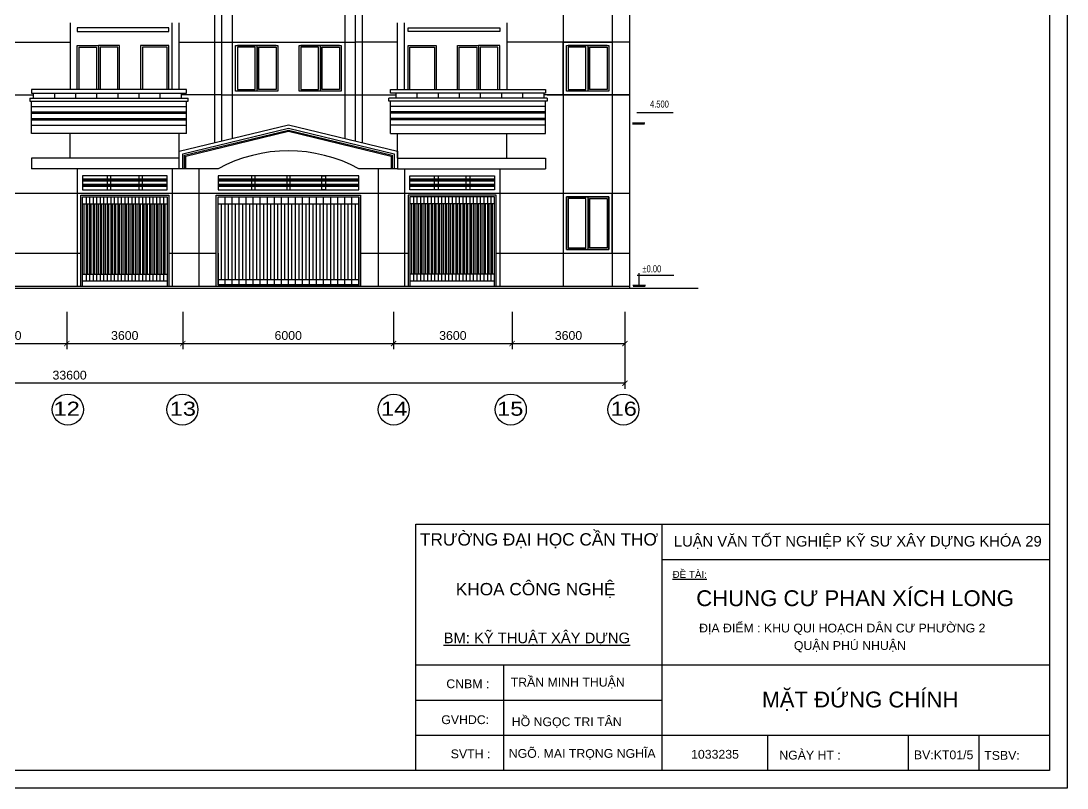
# Model space of a CAD drawing. Header units: millimetres. Extents: x 62416 to 146516, y -59332 to 68.
# Drawn here: x 116798 to 146516, y -59332 to -37526 of the extents above; entities that cross this region are included whole.
import ezdxf
from ezdxf.enums import TextEntityAlignment as Align

# ---------------------------------------------------------------- set-up
doc = ezdxf.new("R2010")
doc.units = ezdxf.units.MM
doc.header["$LTSCALE"] = 200
doc.header["$MEASUREMENT"] = 0
doc.header["$PDMODE"] = 3
doc.layers.get('0').update_dxf_attribs({"linetype": 'CONTINUOUS'})
doc.layers.get('DEFPOINTS').update_dxf_attribs({"linetype": 'CONTINUOUS'})
for name, color, linetype in [('111', 7, 'CONTINUOUS'), ('BAO', 3, 'CONTINUOUS'), ('DIM', 4, 'CONTINUOUS'), ('DIM1', 6, 'CONTINUOUS'), ('MDUNG', 3, 'CONTINUOUS'), ('TEXT', 7, 'CONTINUOUS')]:
    doc.layers.add(name, color=color, linetype=linetype)
doc.layers.add('TUONG', color=3, linetype='CONTINUOUS', lineweight=30)
doc.styles.add('DIM', font='VHELVEN.TTF')
doc.styles.add('VNI-HELVE', font='VHELVEN.TTF')
doc.styles.add('VNI-TIMES', font='VTIMESN.TTF')
doc.styles.add('VNS', font='VHELVEN.TTF')
doc.dimstyles.new('DIM100', dxfattribs={"dimtxt": 250, "dimasz": 150, "dimexe": 160, "dimexo": 0, "dimgap": 100, "dimtad": 1, "dimdec": 0, "dimzin": 0, "dimdsep": 46, "dimtxsty": 'VNI-HELVE', "dimblk": 'ARCHTICK', "dimblk1": 'ARCHTICK', "dimblk2": 'ARCHTICK', "dimsah": 1, "dimcen": 0, "dimclrd": 6, "dimclre": 6, "dimclrt": 6, "dimadec": 0, "dimazin": 0, "dimtfac": 0.5, "dimtdec": 0, "dimtix": 1, "dimtofl": 0, "dimtmove": 0, "dimatfit": 3, "dimldrblk": 'ARCHTICK', "dimfxl": 0, "dimtolj": 2, "dimtzin": 0, "dimarcsym": 0})

# ---------------------------------------------------------------- blocks, each defined once
blk = doc.blocks.new('_ArchTick')
at = {"layer": '111', "color": 0, "const_width": 0.15}
blk.add_lwpolyline([(-0.5, -0.5), (0.5, 0.5)], dxfattribs=at)
blk = doc.blocks.new('*D27')
at = {"color": 6, "linetype": 'ByBlock'}
for p, q in [((108261, -42702), (108261, -43762)), ((111605, -42702), (111605, -43762)), ((108261, -43602), (111605, -43602))]:
    blk.add_line(p, q, dxfattribs=at)
at = {"layer": 'DEFPOINTS', "color": 0, "linetype": 'ByBlock'}
for p in [(108261, -42702), (111605, -42702), (111605, -43602)]:
    blk.add_point(p, dxfattribs=at)
at = {"color": 6, "linetype": 'ByBlock', "xscale": 150, "yscale": 150, "zscale": 150, "rotation": 180}
blk.add_blockref('_ArchTick', (108261, -43602), dxfattribs=at)
at = {"color": 6, "linetype": 'ByBlock', "xscale": 150, "yscale": 150, "zscale": 150}
blk.add_blockref('_ArchTick', (111605, -43602), dxfattribs=at)
at = {"color": 6, "linetype": 'ByBlock', "insert": (109933, -43373), "char_height": 250, "attachment_point": 5, "style": 'VNI-HELVE'}
blk.add_mtext('\\A2;3600', dxfattribs=at)
blk = doc.blocks.new('*D28')
at = {"color": 6, "linetype": 'ByBlock'}
for p, q in [((111605, -42702), (111605, -43762)), ((114904, -42702), (114904, -43762)), ((111605, -43602), (114904, -43602))]:
    blk.add_line(p, q, dxfattribs=at)
at = {"layer": 'DEFPOINTS', "color": 0, "linetype": 'ByBlock'}
for p in [(111605, -42702), (114904, -42702), (114904, -43602)]:
    blk.add_point(p, dxfattribs=at)
at = {"color": 6, "linetype": 'ByBlock', "xscale": 150, "yscale": 150, "zscale": 150, "rotation": 180}
blk.add_blockref('_ArchTick', (111605, -43602), dxfattribs=at)
at = {"color": 6, "linetype": 'ByBlock', "xscale": 150, "yscale": 150, "zscale": 150}
blk.add_blockref('_ArchTick', (114904, -43602), dxfattribs=at)
at = {"color": 6, "linetype": 'ByBlock', "insert": (113255, -43373), "char_height": 250, "attachment_point": 5, "style": 'VNI-HELVE'}
blk.add_mtext('\\A2;3600', dxfattribs=at)
blk = doc.blocks.new('*D29')
at = {"color": 6, "linetype": 'ByBlock'}
for p, q in [((114904, -42702), (114904, -43762)), ((120892, -42702), (120892, -43762)), ((114904, -43602), (120892, -43602))]:
    blk.add_line(p, q, dxfattribs=at)
at = {"layer": 'DEFPOINTS', "color": 0, "linetype": 'ByBlock'}
for p in [(114904, -42702), (120892, -42702), (120892, -43602)]:
    blk.add_point(p, dxfattribs=at)
at = {"color": 6, "linetype": 'ByBlock', "xscale": 150, "yscale": 150, "zscale": 150, "rotation": 180}
blk.add_blockref('_ArchTick', (114904, -43602), dxfattribs=at)
at = {"color": 6, "linetype": 'ByBlock', "xscale": 150, "yscale": 150, "zscale": 150}
blk.add_blockref('_ArchTick', (120892, -43602), dxfattribs=at)
at = {"color": 6, "linetype": 'ByBlock', "insert": (117898, -43373), "char_height": 250, "attachment_point": 5, "style": 'VNI-HELVE'}
blk.add_mtext('\\A2;6000', dxfattribs=at)
blk = doc.blocks.new('*D30')
at = {"color": 6, "linetype": 'ByBlock'}
for p, q in [((120892, -42702), (120892, -43762)), ((124257, -42702), (124257, -43762)), ((120892, -43602), (124257, -43602))]:
    blk.add_line(p, q, dxfattribs=at)
at = {"layer": 'DEFPOINTS', "color": 0, "linetype": 'ByBlock'}
for p in [(120892, -42702), (124257, -42702), (124257, -43602)]:
    blk.add_point(p, dxfattribs=at)
at = {"color": 6, "linetype": 'ByBlock', "xscale": 150, "yscale": 150, "zscale": 150, "rotation": 180}
blk.add_blockref('_ArchTick', (120892, -43602), dxfattribs=at)
at = {"color": 6, "linetype": 'ByBlock', "xscale": 150, "yscale": 150, "zscale": 150}
blk.add_blockref('_ArchTick', (124257, -43602), dxfattribs=at)
at = {"color": 6, "linetype": 'ByBlock', "insert": (122575, -43373), "char_height": 250, "attachment_point": 5, "style": 'VNI-HELVE'}
blk.add_mtext('\\A2;3600', dxfattribs=at)
blk = doc.blocks.new('*D31')
at = {"color": 6, "linetype": 'ByBlock'}
for p, q in [((124257, -42702), (124257, -43762)), ((127462, -42702), (127462, -43762)), ((124257, -43602), (127462, -43602))]:
    blk.add_line(p, q, dxfattribs=at)
at = {"layer": 'DEFPOINTS', "color": 0, "linetype": 'ByBlock'}
for p in [(124257, -42702), (127462, -42702), (127462, -43602)]:
    blk.add_point(p, dxfattribs=at)
at = {"color": 6, "linetype": 'ByBlock', "xscale": 150, "yscale": 150, "zscale": 150, "rotation": 180}
blk.add_blockref('_ArchTick', (124257, -43602), dxfattribs=at)
at = {"color": 6, "linetype": 'ByBlock', "xscale": 150, "yscale": 150, "zscale": 150}
blk.add_blockref('_ArchTick', (127462, -43602), dxfattribs=at)
at = {"color": 6, "linetype": 'ByBlock', "insert": (125860, -43373), "char_height": 250, "attachment_point": 5, "style": 'VNI-HELVE'}
blk.add_mtext('\\A2;3600', dxfattribs=at)
blk = doc.blocks.new('*D32')
at = {"color": 6, "linetype": 'ByBlock'}
for p, q in [((95914, -42702), (95914, -44889)), ((127462, -42702), (127462, -44889)), ((127462, -44729), (95914, -44729))]:
    blk.add_line(p, q, dxfattribs=at)
at = {"layer": 'DEFPOINTS', "color": 0, "linetype": 'ByBlock'}
for p in [(95914, -42702), (127462, -42702), (95914, -44729)]:
    blk.add_point(p, dxfattribs=at)
at = {"color": 6, "linetype": 'ByBlock', "xscale": 150, "yscale": 150, "zscale": 150, "rotation": 180}
blk.add_blockref('_ArchTick', (95914, -44729), dxfattribs=at)
at = {"color": 6, "linetype": 'ByBlock', "xscale": 150, "yscale": 150, "zscale": 150}
blk.add_blockref('_ArchTick', (127462, -44729), dxfattribs=at)
at = {"color": 6, "linetype": 'ByBlock', "insert": (111688, -44500), "char_height": 250, "attachment_point": 5, "style": 'VNI-HELVE'}
blk.add_mtext('\\A2;33600', dxfattribs=at)

msp = doc.modelspace()

# ---------------------------------------------------------------- linework, layer by layer
at = {"layer": 'BAO', "color": 3, "linetype": 'Continuous'}
for p, q in [((132197.7, -42426.2), (132197.7, -44126.2)), ((133597.7, -44126.2), (133597.7, -42426.2))]:
    msp.add_line(p, q, dxfattribs=at)
at = {"layer": 'BAO'}
for p, q in [((135016, -58831.5), (135016, -51831.5)), ((135016, -52831.5), (146016, -52831.5)), ((128016, -55831.5), (146016, -55831.5)), ((130516, -58831.5), (130516, -55831.5)), ((128016, -56831.5), (135016, -56831.5)), ((128016, -57831.5), (146016, -57831.5)), ((138016, -58831.5), (138016, -57831.5)), ((142016, -58831.5), (142016, -57831.5)), ((144016, -58831.5), (144016, -57831.5))]:
    msp.add_line(p, q, dxfattribs=at)
at = {"layer": 'BAO', "color": 3, "linetype": 'Continuous'}
msp.add_lwpolyline([(132197.7, -38126.2), (133597.7, -38126.2), (133597.7, -39626.2), (132197.7, -39626.2)], close=True, dxfattribs=at)
at = {"layer": 'BAO'}
msp.add_lwpolyline([(146016, -58831.5), (128016, -58831.5), (128016, -51831.5), (146016, -51831.5)], close=True, dxfattribs=at)
at = {"layer": 'BAO', "color": 3, "linetype": 'Continuous'}
for centre in [(118130.4, -48573.6), (121383.6, -48573.6), (127388.2, -48573.6), (130713.2, -48573.6), (133912.5, -48573.6)]:
    msp.add_circle(centre, 441.8, dxfattribs=at)
at = {"layer": 'DIM', "color": 4}
for p, q in [((120997.7, -37726.2), (118397.7, -37726.2)), ((118397.7, -37726.2), (118397.7, -37826.2)), ((120997.7, -37726.2), (118397.7, -37726.2)), ((118397.7, -37726.2), (118397.7, -37826.2)), ((120997.7, -37826.2), (120997.7, -37726.2)), ((120997.7, -37826.2), (120997.7, -37726.2)), ((127797.7, -37826.2), (127797.7, -37726.2)), ((127797.7, -37726.2), (130397.7, -37726.2)), ((127797.7, -37826.2), (127797.7, -37726.2)), ((127797.7, -37726.2), (130397.7, -37726.2)), ((130397.7, -37726.2), (130397.7, -37826.2)), ((130397.7, -37726.2), (130397.7, -37826.2)), ((118397.7, -37826.2), (120997.7, -37826.2)), ((118397.7, -37826.2), (120997.7, -37826.2)), ((130397.7, -37826.2), (127797.7, -37826.2)), ((130397.7, -37826.2), (127797.7, -37826.2)), ((118397.7, -39476.2), (118397.7, -38226.2)), ((118397.7, -38226.2), (118997.7, -38226.2)), ((118397.7, -39476.2), (118397.7, -38226.2)), ((118397.7, -38226.2), (118997.7, -38226.2)), ((118447.7, -39476.2), (118447.7, -38276.2)), ((118447.7, -38276.2), (118947.7, -38276.2)), ((118447.7, -39476.2), (118447.7, -38276.2)), ((118447.7, -38276.2), (118947.7, -38276.2)), ((118947.7, -38276.2), (118947.7, -39476.2)), ((118947.7, -38276.2), (118947.7, -39476.2)), ((118997.7, -38226.2), (118997.7, -39326.2)), ((119597.7, -38226.2), (118997.7, -38226.2)), ((118997.7, -38226.2), (118997.7, -39476.2)), ((119597.7, -38226.2), (118997.7, -38226.2)), ((118997.7, -38226.2), (118997.7, -39476.2)), ((118997.7, -38226.2), (118997.7, -39326.2)), ((119547.7, -38276.2), (119047.7, -38276.2)), ((119047.7, -38276.2), (119047.7, -39476.2)), ((119547.7, -38276.2), (119047.7, -38276.2)), ((119047.7, -38276.2), (119047.7, -39476.2)), ((119547.7, -39476.2), (119547.7, -38276.2)), ((119547.7, -39476.2), (119547.7, -38276.2)), ((119597.7, -39476.2), (119597.7, -38226.2)), ((119597.7, -39476.2), (119597.7, -38226.2)), ((120997.7, -38226.2), (120197.7, -38226.2)), ((120197.7, -38226.2), (120197.7, -39476.2)), ((120997.7, -38226.2), (120197.7, -38226.2)), ((120197.7, -38226.2), (120197.7, -39476.2)), ((120947.7, -38276.2), (120247.7, -38276.2)), ((120247.7, -38276.2), (120247.7, -39476.2)), ((120947.7, -38276.2), (120247.7, -38276.2)), ((120247.7, -38276.2), (120247.7, -39476.2)), ((120947.7, -39476.2), (120947.7, -38276.2)), ((120947.7, -39476.2), (120947.7, -38276.2)), ((120997.7, -39476.2), (120997.7, -38226.2)), ((120997.7, -39476.2), (120997.7, -38226.2)), ((127797.7, -39476.2), (127797.7, -38226.2)), ((127797.7, -38226.2), (128597.7, -38226.2)), ((127797.7, -39476.2), (127797.7, -38226.2)), ((127797.7, -38226.2), (128597.7, -38226.2)), ((127847.7, -39476.2), (127847.7, -38276.2)), ((127847.7, -38276.2), (128547.7, -38276.2)), ((127847.7, -39476.2), (127847.7, -38276.2)), ((127847.7, -38276.2), (128547.7, -38276.2)), ((128547.7, -38276.2), (128547.7, -39476.2)), ((128547.7, -38276.2), (128547.7, -39476.2)), ((128597.7, -38226.2), (128597.7, -39476.2)), ((128597.7, -38226.2), (128597.7, -39476.2)), ((129197.7, -39476.2), (129197.7, -38226.2)), ((129197.7, -38226.2), (129797.7, -38226.2)), ((129197.7, -39476.2), (129197.7, -38226.2)), ((129197.7, -38226.2), (129797.7, -38226.2)), ((129247.7, -39476.2), (129247.7, -38276.2)), ((129247.7, -38276.2), (129747.7, -38276.2)), ((129247.7, -39476.2), (129247.7, -38276.2)), ((129247.7, -38276.2), (129747.7, -38276.2)), ((129747.7, -38276.2), (129747.7, -39476.2)), ((129747.7, -38276.2), (129747.7, -39476.2)), ((129797.7, -38226.2), (129797.7, -39476.2)), ((129797.7, -38226.2), (129797.7, -39476.2)), ((130397.7, -38226.2), (129797.7, -38226.2)), ((129797.7, -38226.2), (129797.7, -39326.2)), ((130397.7, -38226.2), (129797.7, -38226.2)), ((129797.7, -38226.2), (129797.7, -39326.2)), ((130347.7, -38276.2), (129847.7, -38276.2)), ((129847.7, -38276.2), (129847.7, -39476.2)), ((130347.7, -38276.2), (129847.7, -38276.2)), ((129847.7, -38276.2), (129847.7, -39476.2)), ((130347.7, -39476.2), (130347.7, -38276.2)), ((130347.7, -39476.2), (130347.7, -38276.2)), ((130397.7, -39476.2), (130397.7, -38226.2)), ((130397.7, -39476.2), (130397.7, -38226.2)), ((121497.7, -39576.2), (121497.7, -39476.2)), ((127297.7, -39576.2), (127297.7, -39476.2)), ((117047.7, -39726.2), (121547.7, -39726.2)), ((117047.7, -39726.2), (117047.7, -39806.2)), ((117047.7, -39806.2), (121547.7, -39806.2)), ((117097.7, -40726.2), (117097.7, -39806.2)), ((117147.7, -39578.2), (117147.7, -39726.2)), ((117747.7, -39578.2), (117747.7, -39726.2)), ((118347.7, -39578.2), (118347.7, -39726.2)), ((118947.7, -39578.2), (118947.7, -39726.2)), ((119547.7, -39578.2), (119547.7, -39726.2)), ((120147.7, -39578.2), (120147.7, -39726.2)), ((120747.7, -39578.2), (120747.7, -39726.2)), ((121347.7, -39578.2), (121347.7, -39726.2)), ((121497.7, -40726.2), (121497.7, -39806.2)), ((121547.7, -39806.2), (121547.7, -39726.2)), ((131747.7, -39726.2), (127247.7, -39726.2)), ((127247.7, -39806.2), (127247.7, -39726.2)), ((131747.7, -39806.2), (127247.7, -39806.2)), ((127297.7, -40726.2), (127297.7, -39806.2)), ((127447.7, -39578.2), (127447.7, -39726.2)), ((128047.7, -39578.2), (128047.7, -39726.2)), ((128647.7, -39578.2), (128647.7, -39726.2)), ((129247.7, -39578.2), (129247.7, -39726.2)), ((129847.7, -39578.2), (129847.7, -39726.2)), ((130447.7, -39578.2), (130447.7, -39726.2)), ((131047.7, -39578.2), (131047.7, -39726.2)), ((131647.7, -39578.2), (131647.7, -39726.2)), ((131697.7, -40726.2), (131697.7, -39806.2)), ((131747.7, -39726.2), (131747.7, -39806.2)), ((117097.7, -39956.2), (121497.7, -39956.2)), ((117097.7, -40106.2), (121497.7, -40106.2)), ((131697.7, -39956.2), (127297.7, -39956.2)), ((131697.7, -40106.2), (127297.7, -40106.2)), ((117097.7, -40146.2), (121497.7, -40146.2)), ((117097.7, -40296.2), (121497.7, -40296.2)), ((117097.7, -40336.2), (121497.7, -40336.2)), ((131697.7, -40146.2), (127297.7, -40146.2)), ((131697.7, -40296.2), (127297.7, -40296.2)), ((131697.7, -40336.2), (127297.7, -40336.2)), ((117097.7, -40486.2), (121497.7, -40486.2)), ((121397.7, -41304.9), (124397.7, -40579.1)), ((121447.7, -41344.2), (124397.7, -40630.5)), ((121477.7, -41367.8), (124397.7, -40661.4)), ((124397.7, -40579.1), (127397.7, -41304.9)), ((124397.7, -40630.5), (127347.7, -41344.2)), ((124397.7, -40661.4), (127317.7, -41367.8)), ((131697.7, -40486.2), (127297.7, -40486.2)), ((121497.7, -40726.2), (117097.7, -40726.2)), ((127297.7, -40726.2), (131697.7, -40726.2)), ((121397.7, -41726.2), (121397.7, -41304.9)), ((127397.7, -41304.9), (127397.7, -41726.2)), ((121447.7, -41726.2), (121447.7, -41344.2)), ((121477.7, -41726.2), (121477.7, -41367.8)), ((127317.7, -41367.8), (127317.7, -41726.2)), ((127347.7, -41344.2), (127347.7, -41726.2)), ((120947.7, -41926.2), (118547.7, -41926.2)), ((118547.7, -41926.2), (118547.7, -42326.2)), ((118547.7, -41926.2), (118547.7, -42026.2)), ((120947.7, -41926.2), (118547.7, -41926.2)), ((118547.7, -42026.2), (118547.7, -42076.2)), ((120947.7, -42026.2), (118547.7, -42026.2)), ((118547.7, -42026.2), (120947.7, -42026.2)), ((118547.7, -42076.2), (120947.7, -42076.2)), ((118547.7, -42076.2), (118547.7, -42176.2)), ((120947.7, -42076.2), (118547.7, -42076.2)), ((118547.7, -42176.2), (118547.7, -42226.2)), ((120947.7, -42176.2), (118547.7, -42176.2)), ((118547.7, -42176.2), (120947.7, -42176.2)), ((119247.7, -41926.2), (119247.7, -42026.2)), ((119347.7, -41926.2), (119247.7, -41926.2)), ((119247.7, -42026.2), (119347.7, -42026.2)), ((119247.7, -42076.2), (119247.7, -42176.2)), ((119347.7, -42076.2), (119247.7, -42076.2)), ((119247.7, -42176.2), (119347.7, -42176.2)), ((119347.7, -42026.2), (119347.7, -41926.2)), ((119347.7, -42176.2), (119347.7, -42076.2)), ((120147.7, -41926.2), (120147.7, -42026.2)), ((120247.7, -41926.2), (120147.7, -41926.2)), ((120147.7, -42026.2), (120247.7, -42026.2)), ((120147.7, -42076.2), (120147.7, -42176.2)), ((120247.7, -42076.2), (120147.7, -42076.2)), ((120147.7, -42176.2), (120247.7, -42176.2)), ((120247.7, -42026.2), (120247.7, -41926.2)), ((120247.7, -42176.2), (120247.7, -42076.2)), ((120947.7, -42326.2), (120947.7, -41926.2)), ((120947.7, -42026.2), (120947.7, -41926.2)), ((120947.7, -42076.2), (120947.7, -42026.2)), ((120947.7, -42176.2), (120947.7, -42076.2)), ((120947.7, -42226.2), (120947.7, -42176.2)), ((126397.7, -41926.2), (122397.7, -41926.2)), ((122397.7, -41926.2), (122397.7, -42026.2)), ((126397.7, -41926.2), (122397.7, -41926.2)), ((122397.7, -41926.2), (122397.7, -42326.2)), ((122397.7, -42026.2), (126397.7, -42026.2)), ((122397.7, -42026.2), (122397.7, -42076.2)), ((126397.7, -42026.2), (122397.7, -42026.2)), ((122397.7, -42076.2), (122397.7, -42176.2)), ((126397.7, -42076.2), (122397.7, -42076.2)), ((122397.7, -42076.2), (126397.7, -42076.2)), ((122397.7, -42176.2), (126397.7, -42176.2)), ((122397.7, -42176.2), (122397.7, -42226.2)), ((126397.7, -42176.2), (122397.7, -42176.2)), ((123447.7, -41926.2), (123347.7, -41926.2)), ((123347.7, -41926.2), (123347.7, -42026.2)), ((123347.7, -42026.2), (123447.7, -42026.2)), ((123447.7, -42076.2), (123347.7, -42076.2)), ((123347.7, -42076.2), (123347.7, -42176.2)), ((123347.7, -42176.2), (123447.7, -42176.2)), ((123447.7, -42026.2), (123447.7, -41926.2)), ((123447.7, -42176.2), (123447.7, -42076.2)), ((124447.7, -41926.2), (124347.7, -41926.2)), ((124347.7, -41926.2), (124347.7, -42026.2)), ((124347.7, -42026.2), (124447.7, -42026.2)), ((124447.7, -42076.2), (124347.7, -42076.2)), ((124347.7, -42076.2), (124347.7, -42176.2)), ((124347.7, -42176.2), (124447.7, -42176.2)), ((124447.7, -42026.2), (124447.7, -41926.2)), ((124447.7, -42176.2), (124447.7, -42076.2)), ((125347.7, -42026.2), (125347.7, -41926.2)), ((125347.7, -41926.2), (125447.7, -41926.2)), ((125447.7, -42026.2), (125347.7, -42026.2)), ((125347.7, -42176.2), (125347.7, -42076.2)), ((125347.7, -42076.2), (125447.7, -42076.2)), ((125447.7, -42176.2), (125347.7, -42176.2)), ((125447.7, -41926.2), (125447.7, -42026.2)), ((125447.7, -42076.2), (125447.7, -42176.2)), ((126397.7, -42026.2), (126397.7, -41926.2)), ((126397.7, -42326.2), (126397.7, -41926.2)), ((126397.7, -42076.2), (126397.7, -42026.2)), ((126397.7, -42176.2), (126397.7, -42076.2)), ((126397.7, -42226.2), (126397.7, -42176.2)), ((127847.7, -42326.2), (127847.7, -41926.2)), ((127847.7, -41926.2), (130247.7, -41926.2)), ((127847.7, -42026.2), (127847.7, -41926.2)), ((127847.7, -41926.2), (130247.7, -41926.2)), ((130247.7, -42026.2), (127847.7, -42026.2)), ((127847.7, -42076.2), (127847.7, -42026.2)), ((127847.7, -42026.2), (130247.7, -42026.2)), ((127847.7, -42176.2), (127847.7, -42076.2)), ((127847.7, -42076.2), (130247.7, -42076.2)), ((130247.7, -42076.2), (127847.7, -42076.2)), ((130247.7, -42176.2), (127847.7, -42176.2)), ((127847.7, -42226.2), (127847.7, -42176.2)), ((127847.7, -42176.2), (130247.7, -42176.2)), ((128547.7, -42026.2), (128547.7, -41926.2)), ((128547.7, -41926.2), (128647.7, -41926.2)), ((128647.7, -42026.2), (128547.7, -42026.2)), ((128547.7, -42176.2), (128547.7, -42076.2)), ((128547.7, -42076.2), (128647.7, -42076.2)), ((128647.7, -42176.2), (128547.7, -42176.2)), ((128647.7, -41926.2), (128647.7, -42026.2)), ((128647.7, -42076.2), (128647.7, -42176.2)), ((129447.7, -42026.2), (129447.7, -41926.2)), ((129447.7, -41926.2), (129547.7, -41926.2)), ((129547.7, -42026.2), (129447.7, -42026.2)), ((129447.7, -42176.2), (129447.7, -42076.2)), ((129447.7, -42076.2), (129547.7, -42076.2)), ((129547.7, -42176.2), (129447.7, -42176.2)), ((129547.7, -41926.2), (129547.7, -42026.2)), ((129547.7, -42076.2), (129547.7, -42176.2)), ((130247.7, -41926.2), (130247.7, -42326.2)), ((130247.7, -41926.2), (130247.7, -42026.2)), ((130247.7, -42026.2), (130247.7, -42076.2)), ((130247.7, -42076.2), (130247.7, -42176.2)), ((130247.7, -42176.2), (130247.7, -42226.2)), ((118497.7, -45076.2), (118497.7, -42476.2)), ((118497.7, -42476.2), (120997.7, -42476.2)), ((118547.7, -42226.2), (120947.7, -42226.2)), ((118547.7, -42226.2), (118547.7, -42326.2)), ((120947.7, -42226.2), (118547.7, -42226.2)), ((118547.7, -42326.2), (120947.7, -42326.2)), ((118547.7, -42326.2), (120947.7, -42326.2)), ((119247.7, -42226.2), (119247.7, -42326.2)), ((119347.7, -42226.2), (119247.7, -42226.2)), ((119247.7, -42326.2), (119347.7, -42326.2)), ((119347.7, -42326.2), (119347.7, -42226.2)), ((120147.7, -42226.2), (120147.7, -42326.2)), ((120247.7, -42226.2), (120147.7, -42226.2)), ((120147.7, -42326.2), (120247.7, -42326.2)), ((120247.7, -42326.2), (120247.7, -42226.2)), ((120947.7, -42326.2), (120947.7, -42226.2)), ((120997.7, -42476.2), (120997.7, -45076.2)), ((122347.7, -45076.2), (122347.7, -42476.2)), ((122347.7, -42476.2), (126447.7, -42476.2)), ((122397.7, -42226.2), (122397.7, -42326.2)), ((126397.7, -42226.2), (122397.7, -42226.2)), ((122397.7, -42226.2), (126397.7, -42226.2)), ((122397.7, -42326.2), (126397.7, -42326.2)), ((122397.7, -42326.2), (126397.7, -42326.2)), ((123447.7, -42226.2), (123347.7, -42226.2)), ((123347.7, -42226.2), (123347.7, -42326.2)), ((123347.7, -42326.2), (123447.7, -42326.2)), ((123447.7, -42326.2), (123447.7, -42226.2)), ((124447.7, -42226.2), (124347.7, -42226.2)), ((124347.7, -42226.2), (124347.7, -42326.2)), ((124347.7, -42326.2), (124447.7, -42326.2)), ((124447.7, -42326.2), (124447.7, -42226.2)), ((125347.7, -42326.2), (125347.7, -42226.2)), ((125347.7, -42226.2), (125447.7, -42226.2)), ((125447.7, -42326.2), (125347.7, -42326.2)), ((125447.7, -42226.2), (125447.7, -42326.2)), ((126397.7, -42326.2), (126397.7, -42226.2)), ((126447.7, -42476.2), (126447.7, -45076.2)), ((130297.7, -42476.2), (127797.7, -42476.2)), ((127797.7, -42476.2), (127797.7, -45076.2)), ((127847.7, -42326.2), (127847.7, -42226.2)), ((127847.7, -42226.2), (130247.7, -42226.2)), ((130247.7, -42226.2), (127847.7, -42226.2)), ((130247.7, -42326.2), (127847.7, -42326.2)), ((130247.7, -42326.2), (127847.7, -42326.2)), ((128547.7, -42326.2), (128547.7, -42226.2)), ((128547.7, -42226.2), (128647.7, -42226.2)), ((128647.7, -42326.2), (128547.7, -42326.2)), ((128647.7, -42226.2), (128647.7, -42326.2)), ((129447.7, -42326.2), (129447.7, -42226.2)), ((129447.7, -42226.2), (129547.7, -42226.2)), ((129547.7, -42326.2), (129447.7, -42326.2)), ((129547.7, -42226.2), (129547.7, -42326.2)), ((130247.7, -42226.2), (130247.7, -42326.2)), ((130297.7, -45076.2), (130297.7, -42476.2)), ((118547.7, -44926.2), (118547.7, -42526.2)), ((118547.7, -42526.2), (120947.7, -42526.2)), ((118547.7, -45076.2), (118547.7, -42526.2)), ((118547.7, -42526.2), (120947.7, -42526.2)), ((118547.7, -42726.2), (120947.7, -42726.2)), ((118597.7, -44726.2), (118597.7, -42726.2)), ((118647.7, -42526.2), (118647.7, -44926.2)), ((118697.7, -44726.2), (118697.7, -42726.2)), ((118747.7, -42526.2), (118747.7, -44926.2)), ((118797.7, -44726.2), (118797.7, -42726.2)), ((118847.7, -42526.2), (118847.7, -44926.2)), ((118897.7, -44726.2), (118897.7, -42726.2)), ((118947.7, -42526.2), (118947.7, -44926.2)), ((118997.7, -44726.2), (118997.7, -42726.2)), ((119047.7, -42526.2), (119047.7, -44926.2)), ((119097.7, -44726.2), (119097.7, -42726.2)), ((119147.7, -42526.2), (119147.7, -44926.2)), ((119197.7, -44726.2), (119197.7, -42726.2)), ((119247.7, -42526.2), (119247.7, -44926.2)), ((119297.7, -44726.2), (119297.7, -42726.2)), ((119347.7, -42526.2), (119347.7, -44926.2)), ((119397.7, -44726.2), (119397.7, -42726.2)), ((119447.7, -42526.2), (119447.7, -44926.2)), ((119497.7, -44726.2), (119497.7, -42726.2)), ((119547.7, -42526.2), (119547.7, -44926.2)), ((119597.7, -44726.2), (119597.7, -42726.2)), ((119647.7, -42526.2), (119647.7, -44926.2)), ((119697.7, -44726.2), (119697.7, -42726.2)), ((119747.7, -42526.2), (119747.7, -44926.2)), ((119797.7, -44726.2), (119797.7, -42726.2)), ((119847.7, -42526.2), (119847.7, -44926.2)), ((119897.7, -44726.2), (119897.7, -42726.2)), ((119947.7, -42526.2), (119947.7, -44926.2)), ((119997.7, -44726.2), (119997.7, -42726.2)), ((120047.7, -42526.2), (120047.7, -44926.2)), ((120097.7, -44726.2), (120097.7, -42726.2)), ((120147.7, -42526.2), (120147.7, -44926.2)), ((120197.7, -44726.2), (120197.7, -42726.2)), ((120247.7, -42526.2), (120247.7, -44926.2)), ((120297.7, -44726.2), (120297.7, -42726.2)), ((120347.7, -42526.2), (120347.7, -44926.2)), ((120397.7, -44726.2), (120397.7, -42726.2)), ((120447.7, -42526.2), (120447.7, -44926.2)), ((120497.7, -44726.2), (120497.7, -42726.2)), ((120547.7, -42526.2), (120547.7, -44926.2)), ((120597.7, -44726.2), (120597.7, -42726.2)), ((120647.7, -42526.2), (120647.7, -44926.2)), ((120697.7, -44726.2), (120697.7, -42726.2)), ((120747.7, -42526.2), (120747.7, -44926.2)), ((120797.7, -44726.2), (120797.7, -42726.2)), ((120847.7, -42526.2), (120847.7, -44926.2)), ((120897.7, -44726.2), (120897.7, -42726.2)), ((120947.7, -42526.2), (120947.7, -44926.2)), ((120947.7, -42526.2), (120947.7, -44926.2)), ((120947.7, -42526.2), (120947.7, -45076.2)), ((122397.7, -45026.2), (122397.7, -42526.2)), ((122397.7, -42526.2), (126397.7, -42526.2)), ((122397.7, -45026.2), (122397.7, -42526.2)), ((122397.7, -42526.2), (126397.7, -42526.2)), ((122397.7, -42726.2), (126397.7, -42726.2)), ((122497.7, -44876.2), (122497.7, -42726.2)), ((122597.7, -45026.2), (122597.7, -42526.2)), ((122697.7, -44876.2), (122697.7, -42726.2)), ((122797.7, -45026.2), (122797.7, -42526.2)), ((122897.7, -44876.2), (122897.7, -42726.2)), ((122997.7, -45026.2), (122997.7, -42526.2)), ((123097.7, -44876.2), (123097.7, -42726.2)), ((123197.7, -45026.2), (123197.7, -42526.2)), ((123297.7, -44876.2), (123297.7, -42726.2)), ((123397.7, -45026.2), (123397.7, -42526.2)), ((123497.7, -44876.2), (123497.7, -42726.2)), ((123597.7, -45026.2), (123597.7, -42526.2)), ((123697.7, -44876.2), (123697.7, -42726.2)), ((123797.7, -45026.2), (123797.7, -42526.2)), ((123897.7, -44876.2), (123897.7, -42726.2)), ((123997.7, -45026.2), (123997.7, -42526.2)), ((124097.7, -44876.2), (124097.7, -42726.2)), ((124197.7, -45026.2), (124197.7, -42526.2)), ((124297.7, -44876.2), (124297.7, -42726.2)), ((124397.7, -45026.2), (124397.7, -42526.2)), ((124497.7, -44876.2), (124497.7, -42726.2)), ((124597.7, -45026.2), (124597.7, -42526.2)), ((124697.7, -44876.2), (124697.7, -42726.2)), ((124797.7, -45026.2), (124797.7, -42526.2)), ((124897.7, -44876.2), (124897.7, -42726.2)), ((124997.7, -45026.2), (124997.7, -42526.2)), ((125097.7, -44876.2), (125097.7, -42726.2)), ((125197.7, -45026.2), (125197.7, -42526.2)), ((125297.7, -44876.2), (125297.7, -42726.2)), ((125397.7, -45026.2), (125397.7, -42526.2)), ((125497.7, -44876.2), (125497.7, -42726.2)), ((125597.7, -45026.2), (125597.7, -42526.2)), ((125697.7, -44876.2), (125697.7, -42726.2)), ((125797.7, -45026.2), (125797.7, -42526.2)), ((125897.7, -44876.2), (125897.7, -42726.2)), ((125997.7, -45026.2), (125997.7, -42526.2)), ((126097.7, -44876.2), (126097.7, -42726.2)), ((126197.7, -45026.2), (126197.7, -42526.2)), ((126297.7, -44876.2), (126297.7, -42726.2)), ((126397.7, -45026.2), (126397.7, -42526.2)), ((126397.7, -42526.2), (126397.7, -45056.2)), ((126397.7, -42526.2), (126397.7, -45026.2)), ((127847.7, -42526.2), (127847.7, -44926.2)), ((130247.7, -42526.2), (127847.7, -42526.2)), ((127847.7, -42526.2), (127847.7, -44926.2)), ((130247.7, -42526.2), (127847.7, -42526.2)), ((127847.7, -42526.2), (127847.7, -45076.2)), ((130247.7, -42726.2), (127847.7, -42726.2)), ((127897.7, -44726.2), (127897.7, -42726.2)), ((127947.7, -42526.2), (127947.7, -44926.2)), ((127997.7, -44726.2), (127997.7, -42726.2)), ((128047.7, -42526.2), (128047.7, -44926.2)), ((128097.7, -44726.2), (128097.7, -42726.2)), ((128147.7, -42526.2), (128147.7, -44926.2)), ((128197.7, -44726.2), (128197.7, -42726.2)), ((128247.7, -42526.2), (128247.7, -44926.2)), ((128297.7, -44726.2), (128297.7, -42726.2)), ((128347.7, -42526.2), (128347.7, -44926.2)), ((128397.7, -44726.2), (128397.7, -42726.2)), ((128447.7, -42526.2), (128447.7, -44926.2)), ((128497.7, -44726.2), (128497.7, -42726.2)), ((128547.7, -42526.2), (128547.7, -44926.2)), ((128597.7, -44726.2), (128597.7, -42726.2)), ((128647.7, -42526.2), (128647.7, -44926.2)), ((128697.7, -44726.2), (128697.7, -42726.2)), ((128747.7, -42526.2), (128747.7, -44926.2)), ((128797.7, -44726.2), (128797.7, -42726.2)), ((128847.7, -42526.2), (128847.7, -44926.2)), ((128897.7, -44726.2), (128897.7, -42726.2)), ((128947.7, -42526.2), (128947.7, -44926.2)), ((128997.7, -44726.2), (128997.7, -42726.2)), ((129047.7, -42526.2), (129047.7, -44926.2)), ((129097.7, -44726.2), (129097.7, -42726.2)), ((129147.7, -42526.2), (129147.7, -44926.2)), ((129197.7, -44726.2), (129197.7, -42726.2)), ((129247.7, -42526.2), (129247.7, -44926.2)), ((129297.7, -44726.2), (129297.7, -42726.2)), ((129347.7, -42526.2), (129347.7, -44926.2)), ((129397.7, -44726.2), (129397.7, -42726.2)), ((129447.7, -42526.2), (129447.7, -44926.2)), ((129497.7, -44726.2), (129497.7, -42726.2)), ((129547.7, -42526.2), (129547.7, -44926.2)), ((129597.7, -44726.2), (129597.7, -42726.2)), ((129647.7, -42526.2), (129647.7, -44926.2)), ((129697.7, -44726.2), (129697.7, -42726.2)), ((129747.7, -42526.2), (129747.7, -44926.2)), ((129797.7, -44726.2), (129797.7, -42726.2)), ((129847.7, -42526.2), (129847.7, -44926.2)), ((129897.7, -44726.2), (129897.7, -42726.2)), ((129947.7, -42526.2), (129947.7, -44926.2)), ((129997.7, -44726.2), (129997.7, -42726.2)), ((130047.7, -42526.2), (130047.7, -44926.2)), ((130097.7, -44726.2), (130097.7, -42726.2)), ((130147.7, -42526.2), (130147.7, -44926.2)), ((130197.7, -44726.2), (130197.7, -42726.2)), ((130247.7, -44926.2), (130247.7, -42526.2)), ((130247.7, -45076.2), (130247.7, -42526.2)), ((122397.7, -44126.2), (122397.7, -45076.2)), ((126397.7, -44126.2), (126397.7, -45076.2)), ((118547.7, -44726.2), (120947.7, -44726.2)), ((130247.7, -44726.2), (127847.7, -44726.2)), ((120947.7, -44926.2), (118547.7, -44926.2)), ((122397.7, -44876.2), (126397.7, -44876.2)), ((126397.7, -45026.2), (122397.7, -45026.2)), ((122397.7, -45026.2), (126397.7, -45026.2)), ((130247.7, -44926.2), (127847.7, -44926.2))]:
    msp.add_line(p, q, dxfattribs=at)
at = {"layer": 'DIM', "color": 2, "linetype": 'Continuous'}
for p, q in [((124047.7, -38226.2), (122947.7, -38226.2)), ((123497.7, -38226.2), (123497.7, -39526.2)), ((123547.7, -38276.2), (123547.7, -39476.2)), ((125847.7, -38226.2), (124747.7, -38226.2)), ((125297.7, -38226.2), (125297.7, -39526.2)), ((125347.7, -38276.2), (125347.7, -39476.2)), ((133447.7, -38226.2), (132347.7, -38226.2)), ((132897.7, -38226.2), (132897.7, -39526.2)), ((132947.7, -38276.2), (132947.7, -39476.2)), ((132297.7, -42526.2), (133497.7, -42526.2)), ((132297.7, -44026.2), (132297.7, -42526.2)), ((133497.7, -42526.2), (132297.7, -42526.2)), ((132297.7, -42526.2), (132297.7, -44026.2)), ((133447.7, -42526.2), (132347.7, -42526.2)), ((132347.7, -42576.2), (132347.7, -43976.2)), ((132847.7, -42576.2), (132347.7, -42576.2)), ((132847.7, -43976.2), (132847.7, -42576.2)), ((132897.7, -42526.2), (132897.7, -44026.2)), ((132947.7, -42576.2), (132947.7, -43976.2)), ((132947.7, -43976.2), (132947.7, -42576.2)), ((132947.7, -42576.2), (133447.7, -42576.2)), ((133447.7, -42576.2), (133447.7, -43976.2)), ((133497.7, -42526.2), (133497.7, -44026.2)), ((133497.7, -44026.2), (133497.7, -42526.2)), ((132347.7, -43976.2), (132847.7, -43976.2)), ((133447.7, -43976.2), (132947.7, -43976.2)), ((133497.7, -44026.2), (132297.7, -44026.2)), ((132297.7, -44026.2), (133497.7, -44026.2))]:
    msp.add_line(p, q, dxfattribs=at)
for points in [[(122897.7, -38226.2), (124097.7, -38226.2), (124097.7, -39526.2), (122897.7, -39526.2)], [(122947.7, -38276.2), (122947.7, -39476.2), (123447.7, -39476.2), (123447.7, -38276.2)], [(124047.7, -38276.2), (124047.7, -39476.2), (123547.7, -39476.2), (123547.7, -38276.2)], [(124697.7, -38226.2), (125897.7, -38226.2), (125897.7, -39526.2), (124697.7, -39526.2)], [(124747.7, -38276.2), (124747.7, -39476.2), (125247.7, -39476.2), (125247.7, -38276.2)], [(125847.7, -38276.2), (125847.7, -39476.2), (125347.7, -39476.2), (125347.7, -38276.2)], [(132297.7, -38226.2), (133497.7, -38226.2), (133497.7, -39526.2), (132297.7, -39526.2)], [(132347.7, -38276.2), (132347.7, -39476.2), (132847.7, -39476.2), (132847.7, -38276.2)], [(133447.7, -38276.2), (133447.7, -39476.2), (132947.7, -39476.2), (132947.7, -38276.2)]]:
    msp.add_lwpolyline(points, close=True, dxfattribs=at)
at = {"layer": 'DIM', "color": 4}
for points in [[(121497.7, -39476.2), (117097.7, -39476.2), (117097.7, -39576.2), (121497.7, -39576.2)], [(127297.7, -39476.2), (131697.7, -39476.2), (131697.7, -39576.2), (127297.7, -39576.2)]]:
    msp.add_lwpolyline(points, dxfattribs=at)
at = {"layer": 'MDUNG', "color": 3}
for p, q in [((132197.7, -13576.2), (132197.7, -45076.2)), ((133597.7, -13576.2), (133597.7, -45076.2)), ((122797.7, -14126.2), (122797.7, -40863.3)), ((125997.7, -14126.2), (125997.7, -40863.3)), ((122297.7, -34576.2), (122297.7, -37726.2)), ((122497.7, -34576.2), (122497.7, -37726.2)), ((122497.7, -34576.2), (122497.7, -37726.2)), ((126297.7, -37726.2), (126297.7, -34576.2)), ((126497.7, -37726.2), (126497.7, -34576.2)), ((134097.7, -37726.2), (134097.7, -34576.2)), ((118197.7, -37576.2), (118197.7, -39476.2)), ((118197.7, -37576.2), (118197.7, -39476.2)), ((121097.7, -39476.2), (121097.7, -37576.2)), ((121097.7, -39476.2), (121097.7, -37576.2)), ((122297.7, -37726.2), (122297.7, -40984.2)), ((122297.7, -37726.2), (122297.7, -40984.2)), ((122497.7, -37726.2), (122497.7, -40935.8)), ((122497.7, -37726.2), (122497.7, -40726.2)), ((126297.7, -40935.8), (126297.7, -37726.2)), ((126497.7, -40984.2), (126497.7, -37726.2)), ((127697.7, -39476.2), (127697.7, -37576.2)), ((130597.7, -37576.2), (130597.7, -39476.2)), ((130597.7, -37576.2), (130597.7, -39476.2)), ((134097.7, -45126.2), (134097.7, -37726.2)), ((111397.7, -38126.2), (118197.7, -38126.2)), ((111397.7, -38126.2), (118197.7, -38126.2)), ((122297.7, -38126.2), (126297.7, -38126.2)), ((127497.7, -38126.2), (126297.7, -38126.2)), ((134097.7, -38126.2), (130597.7, -38126.2)), ((112447.7, -39626.2), (117147.7, -39626.2)), ((122497.7, -39626.2), (121347.7, -39626.2)), ((122497.7, -39626.2), (126297.7, -39626.2)), ((126297.7, -39626.2), (127447.7, -39626.2)), ((134097.7, -39626.2), (131647.7, -39626.2)), ((131747.7, -39626.2), (134097.7, -39626.2)), ((134097.7, -39626.2), (131847.7, -39626.2)), ((121297.7, -41226.2), (124397.7, -40476.2)), ((124397.7, -40476.2), (127497.7, -41226.2)), ((118197.7, -41426.2), (118197.7, -40726.2)), ((121297.7, -41226.2), (121297.7, -40726.2)), ((127497.7, -41426.2), (127497.7, -40726.2)), ((130597.7, -41426.2), (130597.7, -40726.2)), ((121297.7, -41726.2), (121297.7, -41226.2)), ((127497.7, -41226.2), (127497.7, -41726.2)), ((121297.7, -41426.2), (117097.7, -41426.2)), ((121297.7, -41426.2), (117097.7, -41426.2)), ((117097.7, -41426.2), (117097.7, -41726.2)), ((127497.7, -41426.2), (131697.7, -41426.2)), ((127497.7, -41426.2), (131697.7, -41426.2)), ((131697.7, -41426.2), (131697.7, -41726.2)), ((121297.7, -41726.2), (117097.7, -41726.2)), ((118397.7, -41726.2), (118397.7, -45076.2)), ((121097.7, -41726.2), (121097.7, -45076.2)), ((122397.7, -41726.2), (121297.7, -41726.2)), ((121847.7, -41726.2), (121847.7, -45076.2)), ((127497.7, -41726.2), (126397.7, -41726.2)), ((126947.7, -41726.2), (126947.7, -45076.2)), ((127497.7, -41726.2), (131697.7, -41726.2)), ((127697.7, -41726.2), (127697.7, -45076.2)), ((130397.7, -41726.2), (130397.7, -45076.2)), ((76297.7, -42426.2), (134097.7, -42426.2)), ((111097.7, -44126.2), (118497.7, -44126.2)), ((120997.7, -44126.2), (122347.7, -44126.2)), ((126447.7, -44126.2), (127797.7, -44126.2)), ((130297.7, -44126.2), (134097.7, -44126.2)), ((136035.6, -45135), (74745.6, -45135)), ((134097.7, -45076.2), (76297.7, -45076.2))]:
    msp.add_line(p, q, dxfattribs=at)
at = {"layer": 'MDUNG'}
for p, q in [((121297.7, -39476.2), (121297.7, -37576.2)), ((121297.7, -39476.2), (121297.7, -37576.2)), ((127497.7, -39476.2), (127497.7, -37576.2)), ((127497.7, -39476.2), (127497.7, -37576.2)), ((121297.7, -38126.2), (122297.7, -38126.2))]:
    msp.add_line(p, q, dxfattribs=at)
at = {"layer": 'MDUNG', "color": 3}
msp.add_arc((124397.7, -45427.8), 4207.4, 61.61735, 118.38265, dxfattribs=at)
at = {"layer": 'TEXT'}
for p, q in [((134289.5, -40134), (135328.2, -40134)), ((134304.5, -44748.8), (135343.2, -44748.8)), ((134360.3, -44890.9), (134360.3, -44700.5)), ((134360.3, -45040.9), (134360.3, -44890.9))]:
    msp.add_line(p, q, dxfattribs=at)
for points in [[(134345.3, -40426.2, 0, 150, 0), (134345.3, -40276.2, 0, 0, 0), (134345.3, -40085.7, 20, 20, 0)], [(134360.3, -45040.9, 0, 150, 0), (134360.3, -44890.9, 0, 0, 0), (134360.3, -44700.5, 20, 20, 0)]]:
    msp.add_lwpolyline(points, format="xyseb", dxfattribs=at)
at = {"layer": 'TEXT', "const_width": 30}
for points in [[(134169.7, -40460.8), (134520.9, -40460.8)], [(134184.8, -45075.5), (134535.9, -45075.5)]]:
    msp.add_lwpolyline(points, dxfattribs=at)
at = {"layer": 'TEXT'}
for points in [[(134169.7, -40426.2), (134520.9, -40426.2)], [(134184.8, -45040.9), (134535.9, -45040.9)]]:
    msp.add_lwpolyline(points, dxfattribs=at)
at = {"layer": 'TUONG', "color": 3, "linetype": 'Continuous'}
for points in [[(62416, -59331.5), (62416, 68.5), (146516, 68.5), (146516, -59331.5), (62416, -59331.5)], [(62916, -58831.5), (62916, -431.5), (146016, -431.5), (146016, -58831.5)]]:
    msp.add_lwpolyline(points, close=True, dxfattribs=at)

# ---------------------------------------------------------------- texts
at = {"layer": 'TEXT', "color": 7, "style": 'VNI-TIMES'}
for s, insert, char_height, width, attachment_point in [('{\\fVNI-Helve|b0|i0|c0|p2;TRÖÔØNG ÑAÏI HOÏC CAÀN THÔ\\H1.333x;}', (131516.7, -52087.4), 350, 6964.75, 2), ('{\\fVNI-Helve|b0|i0|c0|p2;LUAÄN VAÊN TOÁT NGHIEÄP KYÕ SÖ XAÂY DÖÏNG KHOÙA 29}', (140570.6, -52349.2), 300, 11435.126, 5), ('{\\fVNI-Helve|b0|i0|c0|p2;KHOA COÂNG NGHEÄ}', (131419.8, -53501.9), 350, 6964.75, 2), ('{\\fVNI-Helve|b0|i0|c0|p2;TRAÀN MINH THUAÄN}', (132329.6, -56348.4), 250, 4125.478, 5), ('\\fVNI-Helve|b0|i0|c0|p2;CNBM :', (129493.4, -56368.8), 250, 2665.727, 5), (' \\fVNI-Helve|b0|i0|c0|p2;   GVHDC:', (129226.6, -57389.6), 250, 2665.727, 5), ('\\fVNI-Helve|b0|i0|c0|p2;SVTH :', (129570.1, -58360.7), 250, 2665.727, 5)]:
    msp.add_mtext(s, dxfattribs=dict(at, insert=insert, char_height=char_height, width=width, attachment_point=attachment_point))
at = {"layer": 'TEXT', "attachment_point": 1}
for s, insert, char_height, width, style in [('\\fVNI-Helve|b0|i0|c0|p2;\\LÑEÀ TAØI:', (135308.7, -53157.9), 200, 1257.188, 'VNI-TIMES'), ('{\\fVNI-Helve|b0|i0|c0|p2;CHUNG CÖ PHAN XÍCH LONG}', (135981, -53709.6), 450, 10463.729, 'VNI-TIMES'), ('ÑÒA ÑIEÅM : KHU QUI HOAÏCH DAÂN CÖ PHÖÔØNG 2', (136062.9, -54657.7), 250, 9820.32, 'VNI-HELVE'), ('{\\fVNI-Helve|b0|i0|c0|p2;\\LBM: KYÕ THUAÄT XAÂY DÖÏNG}', (128806.2, -54913.6), 300, 5740, 'VNI-TIMES'), ('QUAÄN PHUÙ NHUAÄN', (138755.5, -55155), 250, 4751.768, 'VNI-HELVE'), ('M{\\fArial|b0|i0|c0|p32;ẶT \\fArial|b0|i0|c238|p32;Đ\\fArial|b0|i0|c0|p32;ỨNG CHÍNH}', (137851.8, -56589.3), 450, 10463.729, 'VNI-TIMES'), ('{\\fVNI-Helve|b0|i0|c0|p2;HOÀ NGOÏC TRI TAÂN}', (130740.6, -57320.9), 250, 4322.578, 'VNI-TIMES'), ('\\pt3750;{\\fVNI-Helve|b0|i0|c0|p2;NGÕ. MAI TROÏNG NGHÓA}', (130656, -58221), 250, 5420.588, 'VNI-TIMES'), ('1033235', (135835, -58245.9), 250, 2670.423, 'VNI-HELVE'), ('NGAØY HT :', (138341.4, -58269.7), 250, 3504.93, 'VNI-HELVE'), ('BV:KT01/5', (142165.4, -58262.2), 250, 1757.472, 'VNI-HELVE'), ('TSBV:', (144163.3, -58277.2), 250, 1757.472, 'VNI-HELVE')]:
    msp.add_mtext(s, dxfattribs=dict(at, insert=insert, char_height=char_height, width=width, style=style))
at = {"layer": 'TEXT', "color": 7, "style": 'DIM', "width": 0.7}
for tag, p in [('4.500', (134669.1, -39989.9)), ('%%P0.00', (134454.2, -44672.2))]:
    msp.add_attdef(tag, p, '', height=200, dxfattribs=at)
at = {"layer": 'TEXT', "color": 7, "linetype": 'Continuous', "style": 'VNS', "width": 1.2}
for tag, p in [('12', (118097.7, -48748.2)), ('13', (121397.7, -48748.2)), ('14', (127397.7, -48748.2)), ('15', (130697.7, -48748.2)), ('16', (133922.7, -48748.2))]:
    msp.add_attdef(tag, text='', height=400, dxfattribs=at).set_placement(p, align=Align.CENTER)

# ---------------------------------------------------------------- dimensions: what is measured, and where the dimension line sits
at = {"layer": 'DIM1', "color": 6, "linetype": 'Continuous'}
for base, p1, p2, text, picture, middle in [((102406.8, -47824.4), (133954.9, -45797.8), (102406.8, -45797.8), '33600', '*D32', (118180.9, -47595.9)), ((118098.2, -46697.4), (114753.8, -45797.8), (118098.2, -45797.8), '3600', '*D27', (116426, -46468.9)), ((121397.2, -46697.4), (118098.2, -45797.8), (121397.2, -45797.8), '3600', '*D28', (119747.7, -46468.9)), ((127385, -46697.4), (121397.2, -45797.8), (127385, -45797.8), '6000', '*D29', (124391.1, -46468.9)), ((130749.6, -46697.4), (127385, -45797.8), (130749.6, -45797.8), '3600', '*D30', (129067.3, -46468.9)), ((133954.9, -46697.4), (130749.6, -45797.8), (133954.9, -45797.8), '3600', '*D31', (132352.3, -46468.9))]:
    dim = msp.add_linear_dim(base=base, p1=p1, p2=p2, text=text, dimstyle='DIM100', dxfattribs=at)
    dim.commit()
    dim.dimension.update_dxf_attribs({"geometry": picture, "text_midpoint": middle, "insert": (6492.8, -3095.9)})

doc.saveas('drawing.dxf')
